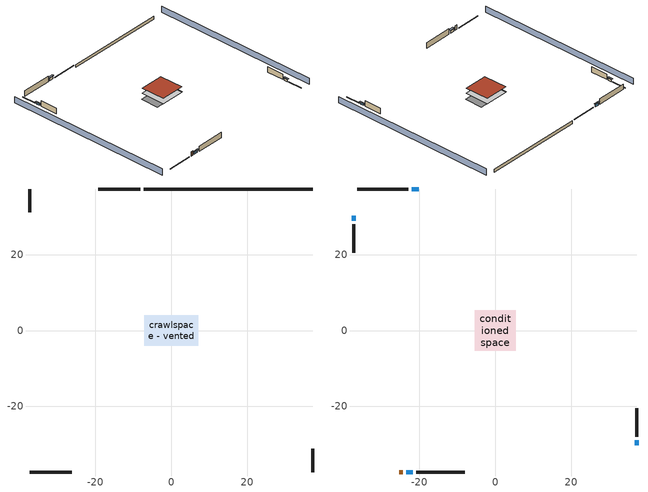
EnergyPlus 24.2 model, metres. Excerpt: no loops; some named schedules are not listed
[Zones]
crawlspace - vented
 floor foundation (Slab1 construction): -7.17,-3.98 -7.17,3.98 7.17,3.98 7.17,-3.98 z-0.91
 wall outside (RimJoist1 construction): -8.23,37.29 -19.27,37.29 z0.3:0.61
 wall outside (RimJoist2 construction): 37.29,-37.29 37.29,-31.16 z0.3:0.61
 wall outside (RimJoist3 construction): -37.29,-37.29 -26.25,-37.29 z0.3:0.61
 wall outside (RimJoist4 construction): -37.29,37.29 -37.29,31.16 z0.3:0.61
 wall foundation (FoundationWall1 construction): 37.29,37.29 -7.3,37.29 z-0.91:0.3
conditioned space
 floor to crawlspace - vented (Floor1 construction): -5.34,-5.34 -5.34,5.34 5.34,5.34 5.34,-5.34 z0.3
 wall outside (AdiabaticWallConstruction 1): -25.33,-37.29 -24.41,-37.29 z0.3:2.34
 wall outside (AdiabaticWallConstruction): -20.19,37.29 -21.96,37.29 / -23.48,-37.29 -21.72,-37.29 z0.3:1.49; 37.29,-30.23 37.29,-28.92 / -37.29,30.23 -37.29,28.92 z0.3:1.19
 wall outside (Wall1 construction): -22.89,37.29 -36.36,37.29 z0.3:2.74
 wall outside (Wall2 construction): 37.29,-27.99 37.29,-20.5 z0.3:2.74
 wall outside (Wall3 construction): -20.79,-37.29 -8.08,-37.29 z0.3:2.74
 wall outside (Wall4 construction): -37.29,27.99 -37.29,20.5 z0.3:2.74
 window (WindowConstruction): -20.2,37.29 -21.96,37.29 z0.3:1.49
 window (WindowConstruction 1): 37.29,-30.23 37.29,-28.92 z0.3:1.19
 window (WindowConstruction 2): -23.48,-37.29 -21.72,-37.29 z0.3:1.49
 window (WindowConstruction 3): -37.29,30.23 -37.29,28.92 z0.3:1.19
 door (Door): -25.33,-37.29 -24.41,-37.29 z0.3:2.34
 roof outside (Roof1 construction): -5.34,5.34 -5.34,-5.34 5.34,-5.34 5.34,5.34 z2.74
shading: -41.86,37.29 -41.86,-37.29 / 41.86,-37.29 41.86,37.29 z0:2.74; -22.27,37.29 -19.89,37.29 -19.89,37.9 -22.27,37.9 z1.8; 37.29,-28.61 37.29,-30.54 37.9,-30.54 37.9,-28.61 z1.49; -21.41,-37.29 -23.79,-37.29 -23.79,-37.9 -21.41,-37.9 z1.8; -37.29,28.61 -37.29,30.54 -37.9,30.54 -37.9,28.61 z1.49
[Building]
Building 1: Terrain=Suburbs
[Site:Location]
Portland Intl Arpt_OR: Latitude {deg}=45.59; Longitude {deg}=-122.6; Time Zone {hr}=-8; Elevation {m}=33; Keep Site Location Information=Yes
[Site:GroundTemperature:Shallow]
10.2558, 8.96328, 8.85977, 9.47314, 11.9355, 14.3863, 16.5111, 17.8571, 17.9714, 16.8767, 14.8061, 12.4304
[Site:WaterMainsTemperature]
Calculation Method=Schedule; Temperature Schedule=mains temperature schedule
[Material] Roughness=Rough; Thermal Absorptance=0.9
Name | Thickness {m} | Conductivity {W/m-K} | Density {kg/m3} | Specific Heat {J/kg-K} | Solar Absorptance | Visible Absorptance
concrete 8.0 in. | 0.2032 | 1.803125 | 2242.8 | 837.4 | 0.7 | 0.7
door material | 0.04445 | 0.0612267 | 512.64 | 1214.23 | 0.7 | 0.7
floor covering | 0.0127 | 0.0433444 | 54.468 | 1339.84 | 0.6 | 0.6
floor stud and cavity | 0.1397 | 0.923637 | 92.3553 | 1139.71 | 0.7 | 0.7
furniture material conditioned space 1 | 0.1524 | 0.115458 | 640.8 | 1214.23 | 0.6 | 0.6
gypsum board | 0.0127 | 0.160291 | 801 | 837.4 | 0.6 | 0.6
metal surfacing | 0.000508 | 50.0403 | 7801.74 | 460.57 | 0.9 | 0.9
osb sheathing 0.5 in. | 0.0127 | 0.115458 | 512.64 | 1214.23 | 0.7 | 0.7
osb sheathing 0.75 in. | 0.01905 | 0.115458 | 512.64 | 1214.23 | 0.7 | 0.7
rim joist stud and cavity | 0.0508 | 0.178688 | 50.32683 | 1063.81 | 0.6 | 0.6
roof rigid ins | 0.103632 | 0.029427 | 32.04 | 1214.23 | 0.7 | 0.7
roof stud and cavity | 0.2032 | 0.0815493 | 78.34581 | 1123.46 | 0.7 | 0.7
soil 0.5 in. | 0.0127 | 1.3848 | 1842.3 | 418.7 | 0.7 | 0.7
wall rigid ins | 0.512978 | 0.029427 | 32.04 | 1214.23 | 0.7 | 0.7
wall stud and cavity | 0.1397 | 0.550994 | 139.0536 | 1170.24 | 0.7 | 0.7
wall stud and cavity 1 | 0.0889 | 0.380278 | 52.3479 | 1209.89 | 0.7 | 0.7
wall stud and cavity 2 | 0.0889 | 0.391764 | 83.0341 | 1211.67 | 0.7 | 0.7
wood siding | 0.0254 | 0.102417 | 544.68 | 1172.36 | 0.85 | 0.85
wood siding 1; wood siding 2 | 0.0254 | 0.102417 | 544.68 | 1172.36 | 0.7 | 0.7
[WindowMaterial:SimpleGlazingSystem]
WindowMaterial: U-Factor {W/m2-K}=4.76952; Solar Heat Gain Coefficient=0.63
[Construction]
AdiabaticWallConstruction: wood siding 1, wall rigid ins, wall stud and cavity 1, gypsum board
AdiabaticWallConstruction 1: wood siding 2, wall rigid ins, wall stud and cavity 1, gypsum board
Door: door material
Floor1 construction: floor stud and cavity, osb sheathing 0.75 in., floor covering
FoundationWall1 construction: concrete 8.0 in.
furniture construction conditioned space 1: furniture material conditioned space 1
PartitionWallConstruction: gypsum board, wall stud and cavity 2, gypsum board
RimJoist1 construction; RimJoist2 construction; RimJoist3 construction; RimJoist4 construction: wood siding, rim joist stud and cavity
Roof1 construction: metal surfacing, roof rigid ins, osb sheathing 0.75 in., roof stud and cavity, gypsum board
Slab1 construction: soil 0.5 in.
Wall1 construction; Wall2 construction; Wall3 construction; Wall4 construction: wood siding, osb sheathing 0.5 in., wall stud and cavity, gypsum board
WindowConstruction; WindowConstruction 1; WindowConstruction 2; WindowConstruction 3: WindowMaterial
[Zone] Multiplier=1; Part of Total Floor Area=Yes
Name | Volume {m3}
conditioned space | 278.185
crawlspace - vented | 139.092
[Space]
Name | Zone | Volume {m3}
conditioned space 1 | conditioned space | 278.185
crawlspace - vented 1 | crawlspace - vented | 139.092
[SurfaceProperty:IncidentSolarMultiplier] Incident Solar Multiplier=1; Incident Solar Multiplier Schedule=trans schedule winter=0.85 summer=0.7
Window1; Window2; Window3; Window4
[InternalMass] Zone or ZoneList=conditioned space; Space or SpaceList=conditioned space 1
Name | Construction | Surface Area {m2}
furniture mass conditioned space 1 | furniture construction conditioned space 1 | 45.63397
partition wall mass | PartitionWallConstruction | 114.085
[Lights]
interior lighting: Zone or ZoneList or Space or SpaceList=conditioned space 1; Schedule=lighting_interior; Design Level Calculation Method=LightingLevel; Lighting Level {W}=259.912; Return Air Fraction=0; Fraction Radiant=0.6; Fraction Visible=0.2; Fraction Replaceable=1
[People]
occupants: Zone or ZoneList or Space or SpaceList=conditioned space 1; Number of People Schedule=occupants; Number of People Calculation Method=People; Number of People=2; Fraction Radiant=0.314171; Sensible Heat Fraction=0.56303; Activity Level Schedule=occupants activity schedule; Carbon Dioxide Generation Rate {m3/s-W}=0; Enable ASHRAE 55 Comfort Warnings=No; Mean Radiant Temperature Calculation Type=EnclosureAveraged
[ElectricEquipment] Zone or ZoneList or Space or SpaceList=conditioned space 1; Design Level Calculation Method=EquipmentLevel
Name | Schedule | Design Level {W} | Fraction Latent | Fraction Radiant | Fraction Lost
ceiling fan | ceiling_fan | 16.7203 | 0 | 0.558 | 0
clothes dryer | clothes_dryer | 603.278 | 0.015 | 0.081 | 0.85
clothes washer | clothes_washer | 384.306 | 0.03 | 0.162 | 0.7
cooking range | cooking_range | 98.3481 | 0.16 | 0.384 | 0.2
dishwasher | dishwasher | 1227.27 | 0.3 | 0.18 | 0.4
fridge | fridge schedule | 46.9578 | 0 | 0.6 | 0
fridge 1 | fridge schedule 1 | 90.9498 | 0 | 0.6 | 0
mech vent bath fan 0 | mech vent bath fan 0 schedule | 15 | 0 | 0 | 1
mech vent house fan | mech vent house fan schedule | 0 | 0 | 0 | 1
mech vent house fan cfis | mech vent house fan cfis schedule | 0 | 0 | 0 | 0
mech vent range fan 0 | mech vent range fan 0 schedule | 30 | 0 | 0 | 1
misc plug loads | plug_loads_other | 151.17 | 0.021 | 0.558 | 0.049
misc tv | plug_loads_tv | 276.444 | 0 | 0.6 | 0
whole house fan | Always On Discrete | 0 | 0 | 0 | 1
[OtherEquipment] Zone or ZoneList or Space or SpaceList=conditioned space 1; Design Level Calculation Method=EquipmentLevel
Name | Fuel Type | Schedule | Design Level {W} | Fraction Latent | Fraction Radiant | Fraction Lost
clothes dryer 1 | Propane | clothes_dryer | 8014.64 | 0.015 | 0.081 | 0.85
cooking range 1 | Propane | cooking_range | 2882.3 | 0.16 | 0.384 | 0.2
general water use latent | None | general water use schedule | 44.1266 | 1 | 0 | 0
general water use sensible | None | general water use schedule | -43.4886 | 0 | 0.6 | 0
mech vent house fan latent load; water heater lat | None | Always On Discrete | 0 | 1 | 0 | 0
mech vent house fan sensible load; water heater sens | None | Always On Discrete | 0 | 0 | 0 | 0
water heater energy adjustment1 | Electricity | Always On Discrete | 0.01 | 0 | 0 | 1
[ZoneInfiltration:DesignFlowRate] Schedule=Always On Discrete
Name | Zone or ZoneList or Space or SpaceList | Design Flow Rate Calculation Method | Design Flow Rate {m3/s} | Air Changes per Hour {1/hr} | Constant Term Coefficient | Temperature Term Coefficient | Velocity Term Coefficient | Velocity Squared Term Coefficient
infil flow; natural vent flow; whole house fan flow | conditioned space 1 | Flow/Zone | 0
infil crawlspace - vented 1 | crawlspace - vented 1 | AirChanges/Hour |  | 2.6013 | 1 | 0 | 0 | 0
[SurfaceProperty:ExposedFoundationPerimeter]
Slab1: Exposed Perimeter Calculation Method=TotalExposedPerimeter; Total Exposed Perimeter {m}=44.59224
[AvailabilityManager:Scheduled]
room ac airloop Availability Manager: Schedule=Always On Discrete
[WaterUse:Equipment]
dishwasher: Peak Flow Rate {m3/s}=8.42841e-06; Flow Rate Fraction Schedule=hot_water_dishwasher
[Foundation:Kiva]
Foundation Kiva 1: Initial Indoor Air Temperature {C}=8.69436; Wall Height Above Grade {m}=0.3048; Wall Depth Below Slab {m}=0.2032
[Foundation:Kiva:Settings]
Soil Conductivity {W/m-K}=1.3848; Soil Density {kg/m3}=1842.3; Soil Specific Heat {J/kg-K}=418.7; Ground Solar Absorptivity=0.9; Ground Thermal Absorptivity=0.9; Ground Surface Roughness {m}=0.03; Far-Field Width {m}=40; Deep-Ground Boundary Condition=ZeroFlux; Deep-Ground Depth {m}=40; Minimum Cell Dimension {m}=0.2; Maximum Cell Growth Coefficient=3; Simulation Timestep=Timestep
[Exterior:Lights]
exterior lighting: Schedule=exterior lighting schedule; Design Level {W}=6.19068
[EnergyManagementSystem:GlobalVariable]
infil_program_Qfan
infil_program_Qinf
natural_vent_program_Qnv
natural_vent_program_Qwhf
room_ac_airloop_Fan_RTF
[EnergyManagementSystem:Sensor]
Name | Output:Variable or Output:Meter Index Key | Output:Variable or Output:Meter
airflow_gain | infil flow | Infiltration Sensible Heat Gain Energy
airflow_gain_1 | natural vent flow | Infiltration Sensible Heat Gain Energy
airflow_gain_2 | whole house fan flow | Infiltration Sensible Heat Gain Energy
airflow_loss | infil flow | Infiltration Sensible Heat Loss Energy
airflow_loss_1 | natural vent flow | Infiltration Sensible Heat Loss Energy
airflow_loss_2 | whole house fan flow | Infiltration Sensible Heat Loss Energy
clg_load_cond |  | Cooling:EnergyTransfer:Zone:CONDITIONED SPACE
clg_sp_s; clg_sp_s_1 | cooling setpoint | Schedule Value
clothes_dryer_exhaust_0_sch_s | clothes_dryer | Schedule Value
cool_season | cooling season schedule | Schedule Value
htg_load_cond |  | Heating:EnergyTransfer:Zone:CONDITIONED SPACE
htg_sp_s; htg_sp_s_1 | heating setpoint | Schedule Value
ig_ee_conv | ceiling fan | Electric Equipment Convective Heating Energy
ig_ee_conv_1 | clothes dryer | Electric Equipment Convective Heating Energy
ig_ee_conv_3 | cooking range | Electric Equipment Convective Heating Energy
ig_ee_conv_4 | dishwasher | Electric Equipment Convective Heating Energy
ig_ee_conv_5 | fridge | Electric Equipment Convective Heating Energy
ig_ee_conv_6 | fridge 1 | Electric Equipment Convective Heating Energy
ig_ee_conv_7 | misc plug loads | Electric Equipment Convective Heating Energy
ig_ee_conv_8 | misc tv | Electric Equipment Convective Heating Energy
ig_ee_conv_9 | whole house fan | Electric Equipment Convective Heating Energy
ig_ee_rad | ceiling fan | Electric Equipment Radiant Heating Energy
ig_ee_rad_1 | clothes dryer | Electric Equipment Radiant Heating Energy
ig_ee_rad_3 | cooking range | Electric Equipment Radiant Heating Energy
ig_ee_rad_4 | dishwasher | Electric Equipment Radiant Heating Energy
ig_ee_rad_5 | fridge | Electric Equipment Radiant Heating Energy
ig_ee_rad_6 | fridge 1 | Electric Equipment Radiant Heating Energy
ig_ee_rad_7 | misc plug loads | Electric Equipment Radiant Heating Energy
ig_ee_rad_8 | misc tv | Electric Equipment Radiant Heating Energy
ig_ee_rad_9 | whole house fan | Electric Equipment Radiant Heating Energy
ig_lgt_conv | interior lighting | Lights Convective Heating Energy
ig_lgt_rad | interior lighting | Lights Radiant Heating Energy
ig_lgt_vis | interior lighting | Lights Visible Radiation Heating Energy
ig_oe_conv | clothes dryer 1 | Other Equipment Convective Heating Energy
ig_oe_conv_1 | cooking range 1 | Other Equipment Convective Heating Energy
ig_oe_conv_2 | general water use latent | Other Equipment Convective Heating Energy
ig_oe_conv_3 | general water use sensible | Other Equipment Convective Heating Energy
ig_oe_conv_4 | water heater energy adjustment1 | Other Equipment Convective Heating Energy
ig_oe_conv_5 | water heater lat | Other Equipment Convective Heating Energy
ig_oe_conv_6 | water heater sens | Other Equipment Convective Heating Energy
ig_oe_rad | clothes dryer 1 | Other Equipment Radiant Heating Energy
ig_oe_rad_1 | cooking range 1 | Other Equipment Radiant Heating Energy
ig_oe_rad_2 | general water use latent | Other Equipment Radiant Heating Energy
ig_oe_rad_3 | general water use sensible | Other Equipment Radiant Heating Energy
ig_oe_rad_4 | water heater energy adjustment1 | Other Equipment Radiant Heating Energy
ig_oe_rad_5 | water heater lat | Other Equipment Radiant Heating Energy
ig_oe_rad_6 | water heater sens | Other Equipment Radiant Heating Energy
ig_ppl_conv | occupants | People Convective Heating Energy
ig_ppl_rad | occupants | People Radiant Heating Energy
im_conv | furniture mass conditioned space 1 | Surface Inside Face Convection Heat Gain Energy
im_conv_1 | partition wall mass | Surface Inside Face Convection Heat Gain Energy
im_ig | furniture mass conditioned space 1 | Surface Inside Face Internal Gains Radiation Heat Gain Energy
im_ig_1 | partition wall mass | Surface Inside Face Internal Gains Radiation Heat Gain Energy
im_lgt | furniture mass conditioned space 1 | Surface Inside Face Lights Radiation Heat Gain Energy
im_lgt_1 | partition wall mass | Surface Inside Face Lights Radiation Heat Gain Energy
im_sol | furniture mass conditioned space 1 | Surface Inside Face Solar Radiation Heat Gain Energy
im_sol_1 | partition wall mass | Surface Inside Face Solar Radiation Heat Gain Energy
im_surf | furniture mass conditioned space 1 | Surface Inside Face Net Surface Thermal Radiation Heat Gain Energy
im_surf_1 | partition wall mass | Surface Inside Face Net Surface Thermal Radiation Heat Gain Energy
mech_vent_bath_fan_0_sch_s | mech vent bath fan 0 schedule | Schedule Value
mech_vent_range_fan_0_sch_s | mech vent range fan 0 schedule | Schedule Value
mv_conv | mech vent bath fan 0 | Electric Equipment Convective Heating Energy
mv_conv_1 | mech vent house fan | Electric Equipment Convective Heating Energy
mv_conv_2 | mech vent house fan cfis | Electric Equipment Convective Heating Energy
mv_conv_3 | mech vent range fan 0 | Electric Equipment Convective Heating Energy
mv_conv_4 | mech vent house fan latent load | Other Equipment Convective Heating Energy
mv_conv_5 | mech vent house fan sensible load | Other Equipment Convective Heating Energy
mv_rad | mech vent bath fan 0 | Electric Equipment Radiant Heating Energy
mv_rad_1 | mech vent house fan | Electric Equipment Radiant Heating Energy
mv_rad_2 | mech vent house fan cfis | Electric Equipment Radiant Heating Energy
mv_rad_3 | mech vent range fan 0 | Electric Equipment Radiant Heating Energy
mv_rad_4 | mech vent house fan latent load | Other Equipment Radiant Heating Energy
mv_rad_5 | mech vent house fan sensible load | Other Equipment Radiant Heating Energy
natural_vent_s | natural vent schedule | Schedule Value
out_pb_s |  | Site Outdoor Air Barometric Pressure
out_wt_s |  | Site Outdoor Air Humidity Ratio
site_vw_s |  | Site Wind Speed
ss_back_out | Window1 | Surface Window Shortwave from Zone Back Out Window Heat Transfer Rate
ss_back_out_1 | Window2 | Surface Window Shortwave from Zone Back Out Window Heat Transfer Rate
ss_back_out_2 | Window3 | Surface Window Shortwave from Zone Back Out Window Heat Transfer Rate
ss_back_out_3 | Window4 | Surface Window Shortwave from Zone Back Out Window Heat Transfer Rate
ss_conv | Door1 | Surface Inside Face Convection Heat Gain Energy
ss_conv_1 | Window1 | Surface Inside Face Convection Heat Gain Energy
ss_conv_2 | Window2 | Surface Inside Face Convection Heat Gain Energy
ss_conv_3 | Window3 | Surface Inside Face Convection Heat Gain Energy
ss_conv_4 | Window4 | Surface Inside Face Convection Heat Gain Energy
ss_ig | Door1 | Surface Inside Face Internal Gains Radiation Heat Gain Energy
ss_ig_1 | Window1 | Surface Inside Face Internal Gains Radiation Heat Gain Energy
ss_ig_2 | Window2 | Surface Inside Face Internal Gains Radiation Heat Gain Energy
ss_ig_3 | Window3 | Surface Inside Face Internal Gains Radiation Heat Gain Energy
ss_ig_4 | Window4 | Surface Inside Face Internal Gains Radiation Heat Gain Energy
ss_lgt | Door1 | Surface Inside Face Lights Radiation Heat Gain Energy
ss_sol | Door1 | Surface Inside Face Solar Radiation Heat Gain Energy
ss_surf | Door1 | Surface Inside Face Net Surface Thermal Radiation Heat Gain Energy
ss_surf_1 | Window1 | Surface Inside Face Net Surface Thermal Radiation Heat Gain Energy
ss_surf_2 | Window2 | Surface Inside Face Net Surface Thermal Radiation Heat Gain Energy
ss_surf_3 | Window3 | Surface Inside Face Net Surface Thermal Radiation Heat Gain Energy
ss_surf_4 | Window4 | Surface Inside Face Net Surface Thermal Radiation Heat Gain Energy
ss_trans_in | Window1 | Surface Window Transmitted Solar Radiation Rate
ss_trans_in_1 | Window2 | Surface Window Transmitted Solar Radiation Rate
ss_trans_in_2 | Window3 | Surface Window Transmitted Solar Radiation Rate
ss_trans_in_3 | Window4 | Surface Window Transmitted Solar Radiation Rate
ss_trans_out | Window1 | Surface Inside Face Initial Transmitted Diffuse Transmitted Out Window Solar Radiation Rate
ss_trans_out_1 | Window2 | Surface Inside Face Initial Transmitted Diffuse Transmitted Out Window Solar Radiation Rate
ss_trans_out_2 | Window3 | Surface Inside Face Initial Transmitted Diffuse Transmitted Out Window Solar Radiation Rate
ss_trans_out_3 | Window4 | Surface Inside Face Initial Transmitted Diffuse Transmitted Out Window Solar Radiation Rate
s_conv | Floor1 | Surface Inside Face Convection Heat Gain Energy
s_conv_1 | Roof1 | Surface Inside Face Convection Heat Gain Energy
s_conv_2 | Wall1 | Surface Inside Face Convection Heat Gain Energy
s_conv_3 | Wall2 | Surface Inside Face Convection Heat Gain Energy
s_conv_4 | Wall3 | Surface Inside Face Convection Heat Gain Energy
s_conv_5 | Wall4 | Surface Inside Face Convection Heat Gain Energy
s_ig | Floor1 | Surface Inside Face Internal Gains Radiation Heat Gain Energy
s_ig_1 | Roof1 | Surface Inside Face Internal Gains Radiation Heat Gain Energy
s_ig_2 | Wall1 | Surface Inside Face Internal Gains Radiation Heat Gain Energy
s_ig_3 | Wall2 | Surface Inside Face Internal Gains Radiation Heat Gain Energy
s_ig_4 | Wall3 | Surface Inside Face Internal Gains Radiation Heat Gain Energy
s_ig_5 | Wall4 | Surface Inside Face Internal Gains Radiation Heat Gain Energy
s_lgt | Floor1 | Surface Inside Face Lights Radiation Heat Gain Energy
s_lgt_1 | Roof1 | Surface Inside Face Lights Radiation Heat Gain Energy
s_lgt_2 | Wall1 | Surface Inside Face Lights Radiation Heat Gain Energy
s_lgt_3 | Wall2 | Surface Inside Face Lights Radiation Heat Gain Energy
s_lgt_4 | Wall3 | Surface Inside Face Lights Radiation Heat Gain Energy
s_lgt_5 | Wall4 | Surface Inside Face Lights Radiation Heat Gain Energy
s_sol | Floor1 | Surface Inside Face Solar Radiation Heat Gain Energy
s_sol_1 | Roof1 | Surface Inside Face Solar Radiation Heat Gain Energy
s_sol_2 | Wall1 | Surface Inside Face Solar Radiation Heat Gain Energy
s_sol_3 | Wall2 | Surface Inside Face Solar Radiation Heat Gain Energy
s_sol_4 | Wall3 | Surface Inside Face Solar Radiation Heat Gain Energy
s_sol_5 | Wall4 | Surface Inside Face Solar Radiation Heat Gain Energy
s_surf | Floor1 | Surface Inside Face Net Surface Thermal Radiation Heat Gain Energy
s_surf_1 | Roof1 | Surface Inside Face Net Surface Thermal Radiation Heat Gain Energy
s_surf_2 | Wall1 | Surface Inside Face Net Surface Thermal Radiation Heat Gain Energy
s_surf_3 | Wall2 | Surface Inside Face Net Surface Thermal Radiation Heat Gain Energy
s_surf_4 | Wall3 | Surface Inside Face Net Surface Thermal Radiation Heat Gain Energy
s_surf_5 | Wall4 | Surface Inside Face Net Surface Thermal Radiation Heat Gain Energy
water_heater_T_set | water heater setpoint | Schedule Value
[EnergyManagementSystem:Actuator]
Name | Actuated Component Unique | Actuated Component Type | Actuated Component Control Type
fridge_schedule_1_act | fridge schedule 1 | Schedule:Constant | Schedule Value
fridge_schedule_act | fridge schedule | Schedule:Constant | Schedule Value
infil_flow_act | infil flow | Zone Infiltration | Air Exchange Flow Rate
mech_vent_house_fan_cfis_act | mech vent house fan cfis | ElectricEquipment | Electricity Rate
mech_vent_house_fan_latent_load_act | mech vent house fan latent load | OtherEquipment | Power Level
mech_vent_house_fan_sensible_load_act | mech vent house fan sensible load | OtherEquipment | Power Level
natural_vent_flow_act | natural vent flow | Zone Infiltration | Air Exchange Flow Rate
water_heater_HPWHSchedOverride | water heater setpoint | Schedule:Constant | Schedule Value
water_heater_hpwh_ec_adj_act | water heater energy adjustment1 | OtherEquipment | Power Level
water_heater_lat_act | water heater lat | OtherEquipment | Power Level
water_heater_LESchedOverride | water heater BottomElementSetpoint | Schedule:Constant | Schedule Value
water_heater_sens_act | water heater sens | OtherEquipment | Power Level
water_heater_UESchedOverride | water heater TopElementSetpoint | Schedule:Constant | Schedule Value
whole_house_fan_act | whole house fan | ElectricEquipment | Electricity Rate
whole_house_fan_flow_act | whole house fan flow | Zone Infiltration | Air Exchange Flow Rate
[EnergyManagementSystem:Program]
boiler_hydronic_pump_disaggregate_program: Set boiler_hydronic_pump_primary_htg = boiler_hydronic_pump_s
boiler_hydronic_pump_power_program: Set hvac_plr = boiler_plr_s; Set pump_total_eff = boiler_hydronic_pump_rated_mfr / 1000 * 20000.0 / 158.653846153846; Set pump_vfr = boiler_hydronic_pump_mfr_s / 1000; If pump_vfr > 0; Set boiler_hydronic_pump_pressure_rise_act = 158.653846153846 * hvac_plr * pump_total_eff / pump_vfr; Else; Set boiler_hydronic_pump_pressure_rise_act = 0; EndIf
